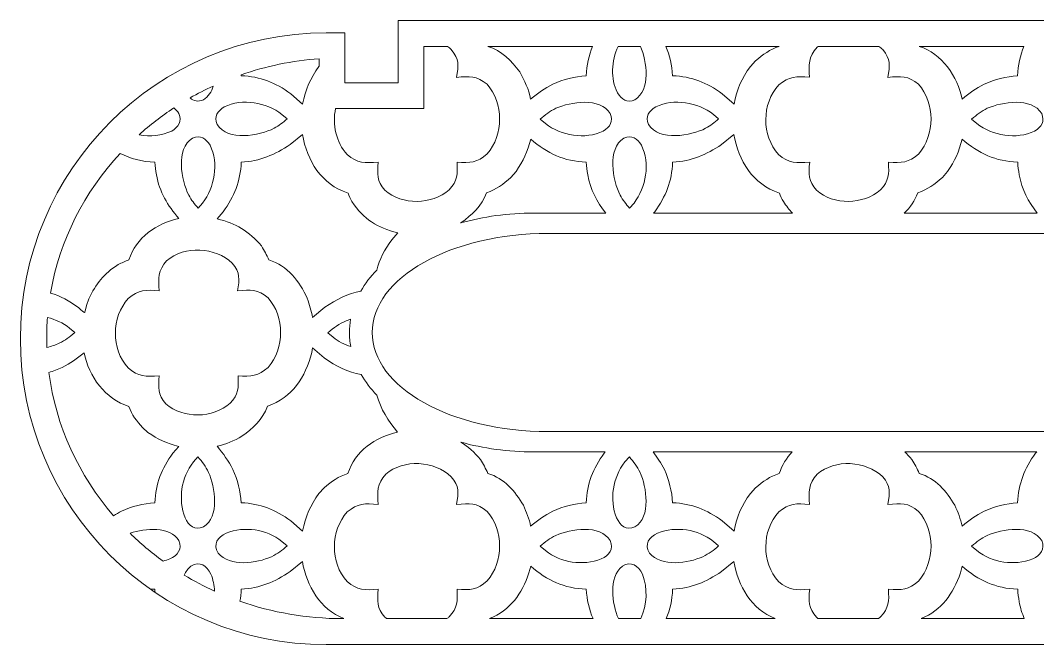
# Model space of a CAD drawing. Header units: millimetres. Extents: x -1381 to 521, y -496 to 496.
# Drawn here: x 36.6 to 199.7, y -335.3 to -235.3 of the extents above; entities that cross this region are included whole.
import ezdxf

# ---------------------------------------------------------------- set-up
doc = ezdxf.new("R2010")
doc.units = ezdxf.units.MM
doc.header["$MEASUREMENT"] = 0
doc.layers.add('layer 1', color=7, linetype='Continuous')

msp = doc.modelspace()

# ---------------------------------------------------------------- linework, layer by layer
at = {"layer": 'layer 1', "color": 250, "lineweight": 9}
for points in [[(97.1861, -245.3137), (97.1861, -245.3137), (97.1861, -235.3137), (97.1861, -235.3137)], [(101.2861, -235.3137), (101.2861, -235.3137), (97.1861, -235.3137), (97.1861, -235.3137)], [(101.2861, -235.3137), (101.2861, -235.3137), (237.9863, -235.3137), (237.9863, -235.3137)], [(85.6361, -237.3137), (85.6361, -237.3137), (88.6361, -237.3137), (88.6361, -237.3137)], [(88.6361, -243.7379), (88.6361, -243.7379), (88.6361, -237.3137), (88.6361, -237.3137)], [(101.2861, -239.4818), (101.2861, -239.4818), (105.0725, -239.4818), (105.0725, -239.4818)], [(111.5244, -239.4818), (111.5244, -239.4818), (128.3334, -239.4818), (128.3334, -239.4818)], [(111.6977, -239.5283), (111.6977, -239.5283), (111.5244, -239.4818), (111.5244, -239.4818)], [(132.4172, -239.4818), (132.4172, -239.4818), (136.0169, -239.4818), (136.0169, -239.4818)], [(140.0732, -239.4818), (140.0732, -239.4818), (158.2518, -239.4818), (158.2518, -239.4818)], [(164.4713, -239.4818), (164.4713, -239.4818), (174.2077, -239.4818), (174.2077, -239.4818)], [(180.6921, -239.4832), (180.6921, -239.4832), (197.4681, -239.4832), (197.4681, -239.4832)], [(72.0089, -244.0334), (75.9649, -242.6642), (80.1675, -241.7791), (84.5361, -241.4544)], [(84.5361, -242.6533), (84.5361, -242.6533), (84.5361, -241.4544), (84.5361, -241.4544)], [(63.8379, -247.7383), (65.0366, -247.0541), (66.2699, -246.4187), (67.5346, -245.8349)], [(91.6361, -245.3137), (91.6361, -245.3137), (95.1361, -245.3137), (95.1361, -245.3137)], [(97.1861, -245.3137), (97.1861, -245.3137), (95.1361, -245.3137), (95.1361, -245.3137)], [(55.6683, -253.6266), (57.401, -252.0718), (59.2577, -250.6395), (61.2226, -249.3443)], [(88.6361, -249.4137), (88.6361, -249.4137), (87.1502, -249.4137), (87.1502, -249.4137)], [(88.6361, -249.4137), (88.6361, -249.4137), (95.1361, -249.4472), (95.1361, -249.4472)], [(41.47, -278.9879), (42.9229, -270.5033), (46.8867, -262.8156), (52.616, -256.6303)], [(107.193, -267.7605), (110.7946, -266.7509), (114.7679, -266.1912), (118.9434, -266.1912)], [(118.9434, -266.1912), (118.9434, -266.1912), (120.754, -266.1912), (120.754, -266.1912)], [(120.754, -266.1912), (120.754, -266.1912), (130.4492, -266.1912), (130.4492, -266.1912)], [(138.1082, -266.1912), (138.1082, -266.1912), (160.3734, -266.1912), (160.3734, -266.1912)], [(178.2889, -266.1912), (178.2889, -266.1912), (199.5846, -266.1912), (199.5846, -266.1912)], [(121.2424, -269.4388), (121.2424, -269.4388), (122.9708, -269.4388), (122.9708, -269.4388)], [(122.9708, -269.4388), (122.9708, -269.4388), (216.3016, -269.4388), (216.3016, -269.4388)], [(91.1956, -278.6889), (91.8744, -277.5004), (92.7306, -276.3673), (93.7435, -275.3033)], [(51.5642, -314.655), (46.0216, -308.2427), (42.3151, -300.3526), (41.2052, -291.7044)], [(93.7727, -295.3548), (92.7767, -294.313), (91.9311, -293.2046), (91.2554, -292.0425)], [(218.0299, -301.1886), (218.0299, -301.1886), (121.2424, -301.1886), (121.2424, -301.1886)], [(118.9434, -304.4362), (114.7758, -304.4362), (110.8094, -303.8786), (107.2132, -302.8726)], [(130.3718, -304.4362), (130.3718, -304.4362), (118.9434, -304.4362), (118.9434, -304.4362)], [(160.3372, -304.4362), (160.3372, -304.4362), (138.0306, -304.4362), (138.0306, -304.4362)], [(199.5071, -304.4362), (199.5071, -304.4362), (178.3598, -304.4362), (178.3598, -304.4362)], [(59.5015, -321.9269), (57.6216, -320.5656), (55.8524, -319.074), (54.2088, -317.4667)], [(67.7576, -326.7281), (66.0835, -325.9656), (64.4639, -325.1129), (62.906, -324.1765)], [(88.3015, -331.1456), (82.5088, -331.1456), (76.9585, -330.1627), (71.8266, -328.3638)], [(88.4839, -331.1456), (88.4839, -331.1456), (88.3015, -331.1456), (88.3015, -331.1456)], [(105.0056, -331.1456), (105.0056, -331.1456), (95.3226, -331.1456), (95.3226, -331.1456)], [(128.4084, -331.1456), (128.4084, -331.1456), (111.8413, -331.1456), (111.8413, -331.1456)], [(136.0758, -331.1456), (136.0758, -331.1456), (132.464, -331.1456), (132.464, -331.1456)], [(157.6191, -331.1456), (157.6191, -331.1456), (140.1472, -331.1456), (140.1472, -331.1456)], [(174.1408, -331.1456), (174.1408, -331.1456), (164.458, -331.1456), (164.458, -331.1456)], [(197.5136, -331.1456), (197.5136, -331.1456), (180.9764, -331.1456), (180.9764, -331.1456)], [(253.6361, -335.3137), (253.6361, -335.3137), (85.6361, -335.3137), (85.6361, -335.3137)]]:
    msp.add_open_spline(points, degree=3, dxfattribs=at)
for points, knots in [([(85.6361, -335.3137), (58.5742, -335.3137), (36.6361, -313.3756), (36.6361, -286.3137), (36.6361, -286.3137), (36.6361, -259.2518), (58.5742, -237.3137), (85.6361, -237.3137)], [0, 0, 0, 0, 0.33333333, 0.33333333, 0.33333333, 0.33333333, 1, 1, 1, 1]), ([(87.1502, -249.4137), (86.6121, -251.9896), (87.2226, -254.8358), (88.9955, -256.7861), (88.9955, -256.7861), (90.6473, -258.2146), (91.8736, -258.1977), (93.9914, -258.0314), (93.9914, -258.0314), (93.8131, -259.9422), (93.7521, -261.036), (95.0588, -262.5194), (95.0588, -262.5194), (97.8394, -264.9897), (102.5768, -264.8521), (105.3599, -262.4568), (105.3599, -262.4568), (106.6951, -261.0068), (106.7197, -259.9668), (106.6132, -258.0459), (106.6132, -258.0459), (108.701, -258.1672), (109.8735, -258.1347), (111.46, -256.6928), (111.46, -256.6928), (114.0829, -253.6727), (114.1295, -248.5402), (111.4194, -245.5576), (111.4194, -245.5576), (109.7888, -244.1537), (108.6135, -244.2353), (106.5366, -244.4598), (106.5366, -244.4598), (106.852, -242.5429), (106.9797, -241.5419), (105.7003, -240.0061), (105.7003, -240.0061), (105.5021, -239.8193), (105.2922, -239.6444), (105.0725, -239.4818)], [0, 0, 0, 0, 0.09090909, 0.09090909, 0.09090909, 0.09090909, 0.18181818, 0.18181818, 0.18181818, 0.18181818, 0.27272727, 0.27272727, 0.27272727, 0.27272727, 0.36363636, 0.36363636, 0.36363636, 0.36363636, 0.45454545, 0.45454545, 0.45454545, 0.45454545, 0.54545455, 0.54545455, 0.54545455, 0.54545455, 0.63636364, 0.63636364, 0.63636364, 0.63636364, 0.72727273, 0.72727273, 0.72727273, 0.72727273, 0.81818182, 0.81818182, 0.81818182, 0.81818182, 1, 1, 1, 1]), ([(97.1861, -249.4472), (97.1861, -249.4472), (101.2861, -249.4472), (101.2861, -249.4472), (101.2861, -249.4472), (101.2861, -249.4472), (101.2861, -239.4818), (101.2861, -239.4818)], [0, 0, 0, 0, 0.33333333, 0.33333333, 0.33333333, 0.33333333, 1, 1, 1, 1]), ([(111.5569, -239.4832), (113.756, -240.1635), (115.351, -241.7687), (116.6591, -243.5799), (116.6591, -243.5799), (117.4454, -244.9446), (118.1173, -246.3499), (118.4095, -247.9135), (118.4095, -247.9135), (119.5817, -246.9468), (120.6335, -246.2318), (121.9765, -245.5169), (121.9765, -245.5169), (123.6896, -244.7682), (125.4458, -244.2992), (127.3167, -244.1984), (127.3167, -244.1984), (127.3882, -242.4477), (127.7278, -240.9252), (128.3334, -239.4818)], [0, 0, 0, 0, 0.16666667, 0.16666667, 0.16666667, 0.16666667, 0.33333333, 0.33333333, 0.33333333, 0.33333333, 0.5, 0.5, 0.5, 0.5, 0.66666667, 0.66666667, 0.66666667, 0.66666667, 1, 1, 1, 1]), ([(136.0169, -239.4818), (137.0166, -241.8748), (137.6924, -246.4704), (135.1146, -248.0449), (135.1146, -248.0449), (133.8473, -248.574), (132.9881, -248.022), (132.3145, -246.8986), (132.3145, -246.8986), (131.1921, -244.6445), (131.375, -241.8074), (132.4172, -239.4818)], [0, 0, 0, 0, 0.25, 0.25, 0.25, 0.25, 0.5, 0.5, 0.5, 0.5, 1, 1, 1, 1]), ([(140.0732, -239.4818), (140.6901, -240.9352), (141.0603, -242.466), (141.1534, -244.1874), (141.1534, -244.1874), (144.2458, -244.3127), (146.628, -245.2776), (149.118, -247.0662), (149.118, -247.0662), (149.118, -247.0662), (151.0032, -248.7173), (151.0032, -248.7173), (151.0032, -248.7173), (151.4453, -246.3781), (152.2255, -244.624), (153.6272, -242.7015), (153.6272, -242.7015), (153.6272, -242.7015), (154.4638, -241.7868), (154.4638, -241.7868), (154.4638, -241.7868), (155.6406, -240.7753), (156.7535, -239.9703), (158.2518, -239.4818)], [0, 0, 0, 0, 0.14285714, 0.14285714, 0.14285714, 0.14285714, 0.28571429, 0.28571429, 0.28571429, 0.28571429, 0.42857143, 0.42857143, 0.42857143, 0.42857143, 0.57142857, 0.57142857, 0.57142857, 0.57142857, 0.71428571, 0.71428571, 0.71428571, 0.71428571, 1, 1, 1, 1]), ([(164.4713, -239.4818), (164.4183, -239.5247), (164.3658, -239.5684), (164.3141, -239.6131), (164.3141, -239.6131), (162.9126, -241.1743), (162.9636, -242.41), (163.1149, -244.4378), (163.1149, -244.4378), (161.0115, -244.2593), (159.8088, -244.2427), (158.1646, -245.6562), (158.1646, -245.6562), (155.4266, -248.6489), (155.3993, -253.7811), (158.1308, -256.7861), (158.1308, -256.7861), (159.7825, -258.2146), (161.0088, -258.1977), (163.1267, -258.0314), (163.1267, -258.0314), (162.9483, -259.9422), (162.8875, -261.036), (164.1942, -262.5194), (164.1942, -262.5194), (166.9746, -264.9897), (171.7119, -264.8521), (174.4951, -262.4568), (174.4951, -262.4568), (175.8306, -261.0068), (175.8548, -259.9668), (175.7486, -258.0459), (175.7486, -258.0459), (177.836, -258.1672), (179.0087, -258.1347), (180.5951, -256.6928), (180.5951, -256.6928), (183.2183, -253.6727), (183.2647, -248.5402), (180.5546, -245.5576), (180.5546, -245.5576), (178.924, -244.1537), (177.7487, -244.2353), (175.6719, -244.4598), (175.6719, -244.4598), (175.9873, -242.5428), (176.1149, -241.5419), (174.8355, -240.0061), (174.8355, -240.0061), (174.6373, -239.8193), (174.4274, -239.6444), (174.2077, -239.4818)], [0, 0, 0, 0, 0.07142857, 0.07142857, 0.07142857, 0.07142857, 0.14285714, 0.14285714, 0.14285714, 0.14285714, 0.21428571, 0.21428571, 0.21428571, 0.21428571, 0.28571429, 0.28571429, 0.28571429, 0.28571429, 0.35714286, 0.35714286, 0.35714286, 0.35714286, 0.42857143, 0.42857143, 0.42857143, 0.42857143, 0.5, 0.5, 0.5, 0.5, 0.57142857, 0.57142857, 0.57142857, 0.57142857, 0.64285714, 0.64285714, 0.64285714, 0.64285714, 0.71428571, 0.71428571, 0.71428571, 0.71428571, 0.78571429, 0.78571429, 0.78571429, 0.78571429, 0.85714286, 0.85714286, 0.85714286, 0.85714286, 1, 1, 1, 1]), ([(180.6921, -239.4832), (184.259, -240.5858), (186.8791, -244.3518), (187.5449, -247.9135), (187.5449, -247.9135), (188.7171, -246.9468), (189.7686, -246.2318), (191.1118, -245.5169), (191.1118, -245.5169), (192.8247, -244.7682), (194.5811, -244.2992), (196.4518, -244.1984), (196.4518, -244.1984), (196.5235, -242.4477), (196.863, -240.9251), (197.4687, -239.4818)], [0, 0, 0, 0, 0.2, 0.2, 0.2, 0.2, 0.4, 0.4, 0.4, 0.4, 0.6, 0.6, 0.6, 0.6, 1, 1, 1, 1]), ([(72.0089, -244.0333), (72.0121, -244.0845), (72.0152, -244.1359), (72.018, -244.1874), (72.018, -244.1874), (75.1106, -244.3127), (77.4926, -245.2776), (79.9828, -247.0662), (79.9828, -247.0662), (79.9828, -247.0662), (81.8679, -248.7173), (81.8679, -248.7173), (81.8679, -248.7173), (82.3101, -246.3781), (83.0902, -244.624), (84.492, -242.7015), (84.492, -242.7015), (84.492, -242.7015), (84.5361, -242.6533), (84.5361, -242.6533)], [0, 0, 0, 0, 0.16666667, 0.16666667, 0.16666667, 0.16666667, 0.33333333, 0.33333333, 0.33333333, 0.33333333, 0.5, 0.5, 0.5, 0.5, 0.66666667, 0.66666667, 0.66666667, 0.66666667, 1, 1, 1, 1]), ([(88.6361, -243.7379), (88.6361, -243.7379), (88.6361, -245.3137), (88.6361, -245.3137), (88.6361, -245.3137), (88.6361, -245.3137), (91.6361, -245.3137), (91.6361, -245.3137)], [0, 0, 0, 0, 0.33333333, 0.33333333, 0.33333333, 0.33333333, 1, 1, 1, 1]), ([(67.5345, -245.8348), (67.2756, -246.7611), (66.7871, -247.5514), (65.9791, -248.0449), (65.9791, -248.0449), (65.0901, -248.4161), (64.402, -248.2551), (63.8379, -247.7383)], [0, 0, 0, 0, 0.33333333, 0.33333333, 0.33333333, 0.33333333, 1, 1, 1, 1]), ([(79.4007, -251.1039), (78.7231, -251.6628), (78.0883, -252.1652), (77.3206, -252.6043), (77.3206, -252.6043), (74.9592, -253.7947), (69.8606, -254.7538), (68.1715, -251.985), (68.1715, -251.985), (67.6425, -250.7198), (68.1945, -249.8578), (69.3179, -249.1855), (69.3179, -249.1855), (72.2108, -247.7444), (76.0641, -248.4548), (78.5643, -250.3715), (78.5643, -250.3715), (78.5643, -250.3715), (79.4007, -251.1039), (79.4007, -251.1039)], [0, 0, 0, 0, 0.16666667, 0.16666667, 0.16666667, 0.16666667, 0.33333333, 0.33333333, 0.33333333, 0.33333333, 0.5, 0.5, 0.5, 0.5, 0.66666667, 0.66666667, 0.66666667, 0.66666667, 1, 1, 1, 1]), ([(119.9449, -251.1189), (120.7538, -250.4516), (121.5085, -249.8786), (122.4507, -249.4037), (122.4507, -249.4037), (124.7926, -248.3669), (129.5628, -247.6009), (131.1742, -250.2372), (131.1742, -250.2372), (131.7029, -251.5045), (131.1509, -252.3637), (130.0276, -253.0372), (130.0276, -253.0372), (127.1337, -254.4783), (123.2825, -253.7674), (120.7813, -251.8514), (120.7813, -251.8514), (120.7813, -251.8514), (119.9449, -251.1189), (119.9449, -251.1189)], [0, 0, 0, 0, 0.16666667, 0.16666667, 0.16666667, 0.16666667, 0.33333333, 0.33333333, 0.33333333, 0.33333333, 0.5, 0.5, 0.5, 0.5, 0.66666667, 0.66666667, 0.66666667, 0.66666667, 1, 1, 1, 1]), ([(148.5359, -251.1039), (147.8583, -251.6628), (147.2236, -252.1652), (146.4559, -252.6043), (146.4559, -252.6043), (144.0946, -253.7947), (138.9958, -254.7538), (137.3067, -251.985), (137.3067, -251.985), (136.7777, -250.7198), (137.3299, -249.8578), (138.4531, -249.1855), (138.4531, -249.1855), (141.3461, -247.7444), (145.1995, -248.4548), (147.6995, -250.3715), (147.6995, -250.3715), (147.6995, -250.3715), (148.5359, -251.1039), (148.5359, -251.1039)], [0, 0, 0, 0, 0.16666667, 0.16666667, 0.16666667, 0.16666667, 0.33333333, 0.33333333, 0.33333333, 0.33333333, 0.5, 0.5, 0.5, 0.5, 0.66666667, 0.66666667, 0.66666667, 0.66666667, 1, 1, 1, 1]), ([(189.0801, -251.1189), (189.8891, -250.4516), (190.644, -249.8786), (191.5857, -249.4037), (191.5857, -249.4037), (193.928, -248.3669), (198.6982, -247.6009), (200.3095, -250.2372), (200.3095, -250.2372), (200.8381, -251.5045), (200.2865, -252.3637), (199.1629, -253.0372), (199.1629, -253.0372), (196.2691, -254.4783), (192.4175, -253.7674), (189.9165, -251.8514), (189.9165, -251.8514), (189.9165, -251.8514), (189.0801, -251.1189), (189.0801, -251.1189)], [0, 0, 0, 0, 0.16666667, 0.16666667, 0.16666667, 0.16666667, 0.33333333, 0.33333333, 0.33333333, 0.33333333, 0.5, 0.5, 0.5, 0.5, 0.66666667, 0.66666667, 0.66666667, 0.66666667, 1, 1, 1, 1]), ([(61.2225, -249.3443), (61.5434, -249.5845), (61.8203, -249.8795), (62.0389, -250.2372), (62.0389, -250.2372), (62.5677, -251.5045), (62.0156, -252.3637), (60.8924, -253.0372), (60.8924, -253.0372), (59.3114, -253.8245), (57.4446, -253.9694), (55.6683, -253.6266)], [0, 0, 0, 0, 0.25, 0.25, 0.25, 0.25, 0.5, 0.5, 0.5, 0.5, 1, 1, 1, 1]), ([(97.1861, -249.4472), (97.1861, -249.4472), (95.1361, -249.4472), (95.1361, -249.4472), (95.1361, -249.4472), (95.1361, -249.4472), (95.1361, -249.4137), (95.1361, -249.4137)], [0, 0, 0, 0, 0.33333333, 0.33333333, 0.33333333, 0.33333333, 1, 1, 1, 1]), ([(65.1126, -265.407), (64.5542, -264.7293), (64.0514, -264.0946), (63.6121, -263.3267), (63.6121, -263.3267), (62.4212, -260.9649), (61.4629, -255.868), (64.2312, -254.1775), (64.2312, -254.1775), (65.4975, -253.6491), (66.3581, -254.2001), (67.031, -255.3241), (67.031, -255.3241), (68.4724, -258.2176), (67.7611, -262.0696), (65.845, -264.5704), (65.845, -264.5704), (65.845, -264.5704), (65.1126, -265.407), (65.1126, -265.407)], [0, 0, 0, 0, 0.16666667, 0.16666667, 0.16666667, 0.16666667, 0.33333333, 0.33333333, 0.33333333, 0.33333333, 0.5, 0.5, 0.5, 0.5, 0.66666667, 0.66666667, 0.66666667, 0.66666667, 1, 1, 1, 1]), ([(93.7434, -275.3033), (94.2097, -273.5919), (95.0145, -272.0488), (96.1552, -270.461), (96.1552, -270.461), (96.1552, -270.461), (97.1174, -269.3559), (97.1174, -269.3559), (97.1174, -269.3559), (93.8192, -268.5238), (91.6883, -267.2052), (89.7756, -264.3508), (89.7756, -264.3508), (89.559, -263.905), (89.2939, -263.4514), (89.1428, -262.9798), (89.1428, -262.9798), (84.8621, -261.595), (82.5969, -257.7922), (81.8301, -253.5715), (81.8301, -253.5715), (81.8301, -253.5715), (79.8673, -255.1905), (79.8673, -255.1905), (79.8673, -255.1905), (77.4343, -256.8645), (75.0181, -257.8633), (72.0291, -258.024), (72.0291, -258.024), (71.9039, -261.1161), (70.9385, -263.4994), (69.1503, -265.9886), (69.1503, -265.9886), (69.1503, -265.9886), (68.1643, -267.1148), (68.1643, -267.1148), (68.1643, -267.1148), (71.1426, -267.7889), (73.3088, -269.1109), (75.2632, -271.4556), (75.2632, -271.4556), (75.7392, -272.2093), (76.0971, -272.8743), (76.4622, -273.6867), (76.4622, -273.6867), (79.4485, -274.6089), (81.3785, -277.1115), (82.6233, -279.8363), (82.6233, -279.8363), (82.9893, -280.8662), (83.2584, -281.8169), (83.459, -282.8913), (83.459, -282.8913), (83.459, -282.8913), (85.4383, -281.259), (85.4383, -281.259), (85.4383, -281.259), (87.2738, -279.9967), (89.1199, -279.1127), (91.1956, -278.6889)], [0, 0, 0, 0, 0.0625, 0.0625, 0.0625, 0.0625, 0.125, 0.125, 0.125, 0.125, 0.1875, 0.1875, 0.1875, 0.1875, 0.25, 0.25, 0.25, 0.25, 0.3125, 0.3125, 0.3125, 0.3125, 0.375, 0.375, 0.375, 0.375, 0.4375, 0.4375, 0.4375, 0.4375, 0.5, 0.5, 0.5, 0.5, 0.5625, 0.5625, 0.5625, 0.5625, 0.625, 0.625, 0.625, 0.625, 0.6875, 0.6875, 0.6875, 0.6875, 0.75, 0.75, 0.75, 0.75, 0.8125, 0.8125, 0.8125, 0.8125, 0.875, 0.875, 0.875, 0.875, 1, 1, 1, 1]), ([(134.2478, -265.407), (133.6894, -264.7293), (133.1865, -264.0946), (132.7475, -263.3267), (132.7475, -263.3267), (131.5564, -260.9649), (130.5982, -255.868), (133.3665, -254.1775), (133.3665, -254.1775), (134.6326, -253.6491), (135.4934, -254.2001), (136.1663, -255.3241), (136.1663, -255.3241), (137.6078, -258.2176), (136.8963, -262.0696), (134.9804, -264.5704), (134.9804, -264.5704), (134.9804, -264.5704), (134.2478, -265.407), (134.2478, -265.407)], [0, 0, 0, 0, 0.16666667, 0.16666667, 0.16666667, 0.16666667, 0.33333333, 0.33333333, 0.33333333, 0.33333333, 0.5, 0.5, 0.5, 0.5, 0.66666667, 0.66666667, 0.66666667, 0.66666667, 1, 1, 1, 1]), ([(160.3734, -266.1912), (159.8634, -265.6601), (159.3806, -265.0517), (158.9109, -264.3508), (158.9109, -264.3508), (158.6942, -263.905), (158.4291, -263.4514), (158.278, -262.9798), (158.278, -262.9798), (153.9973, -261.595), (151.7321, -257.7922), (150.9656, -253.5715), (150.9656, -253.5715), (150.9656, -253.5715), (149.0026, -255.1905), (149.0026, -255.1905), (149.0026, -255.1905), (146.5695, -256.8645), (144.1535, -257.8633), (141.1644, -258.024), (141.1644, -258.024), (141.0392, -261.1161), (140.0738, -263.4994), (138.2856, -265.9886), (138.2856, -265.9886), (138.2856, -265.9886), (138.1082, -266.1912), (138.1082, -266.1912)], [0, 0, 0, 0, 0.125, 0.125, 0.125, 0.125, 0.25, 0.25, 0.25, 0.25, 0.375, 0.375, 0.375, 0.375, 0.5, 0.5, 0.5, 0.5, 0.625, 0.625, 0.625, 0.625, 0.75, 0.75, 0.75, 0.75, 1, 1, 1, 1]), ([(130.4492, -266.1912), (129.0412, -264.3444), (127.9865, -262.4277), (127.5737, -260.038), (127.5737, -260.038), (127.4605, -259.3842), (127.3632, -258.7068), (127.3275, -258.0351), (127.3275, -258.0351), (123.7831, -257.8915), (121.0578, -256.6402), (118.417, -254.3284), (118.417, -254.3284), (117.9051, -256.3455), (117.2558, -257.819), (116.0689, -259.5315), (116.0689, -259.5315), (116.0689, -259.5315), (115.2615, -260.4613), (115.2615, -260.4613), (115.2615, -260.4613), (114.019, -261.5906), (112.9204, -262.3736), (111.3257, -262.9378), (111.3257, -262.9378), (110.561, -265.0335), (109.0284, -266.4996), (107.2386, -267.7352), (107.2386, -267.7352), (107.2234, -267.7436), (107.2082, -267.7521), (107.193, -267.7605)], [0, 0, 0, 0, 0.11111111, 0.11111111, 0.11111111, 0.11111111, 0.22222222, 0.22222222, 0.22222222, 0.22222222, 0.33333333, 0.33333333, 0.33333333, 0.33333333, 0.44444444, 0.44444444, 0.44444444, 0.44444444, 0.55555556, 0.55555556, 0.55555556, 0.55555556, 0.66666667, 0.66666667, 0.66666667, 0.66666667, 0.77777778, 0.77777778, 0.77777778, 0.77777778, 1, 1, 1, 1]), ([(199.5846, -266.1912), (198.1767, -264.3443), (197.1219, -262.4277), (196.7088, -260.038), (196.7088, -260.038), (196.5957, -259.3842), (196.4986, -258.7068), (196.4628, -258.0351), (196.4628, -258.0351), (192.9185, -257.8915), (190.193, -256.6402), (187.5524, -254.3284), (187.5524, -254.3284), (187.0405, -256.3455), (186.391, -257.819), (185.2044, -259.5315), (185.2044, -259.5315), (185.2044, -259.5315), (184.3971, -260.4613), (184.3971, -260.4613), (184.3971, -260.4613), (183.1542, -261.5906), (182.0557, -262.3736), (180.4608, -262.9378), (180.4608, -262.9378), (179.9892, -264.2306), (179.2251, -265.2839), (178.2889, -266.1912)], [0, 0, 0, 0, 0.125, 0.125, 0.125, 0.125, 0.25, 0.25, 0.25, 0.25, 0.375, 0.375, 0.375, 0.375, 0.5, 0.5, 0.5, 0.5, 0.625, 0.625, 0.625, 0.625, 0.75, 0.75, 0.75, 0.75, 1, 1, 1, 1]), ([(41.47, -278.9879), (43.0361, -279.4662), (44.4708, -280.2359), (45.9427, -281.2933), (45.9427, -281.2933), (47.2049, -282.3989), (46.8291, -282.4637), (47.2212, -281.0148), (47.2212, -281.0148), (47.2212, -281.0148), (47.6069, -279.9453), (47.6069, -279.9453), (47.6069, -279.9453), (48.7615, -277.4513), (49.9865, -275.9566), (52.2933, -274.4381), (52.2933, -274.4381), (52.8722, -274.1601), (53.407, -273.8882), (54.0186, -273.6919), (54.0186, -273.6919), (55.1925, -270.0942), (58.4328, -267.844), (62.0114, -267.0688), (62.0114, -267.0688), (60.2577, -264.9421), (58.917, -262.8078), (58.4384, -260.038), (58.4384, -260.038), (58.3251, -259.3842), (58.2279, -258.7068), (58.1923, -258.0351), (58.1923, -258.0351), (56.0981, -257.9503), (54.2897, -257.4787), (52.616, -256.6303)], [0, 0, 0, 0, 0.1, 0.1, 0.1, 0.1, 0.2, 0.2, 0.2, 0.2, 0.3, 0.3, 0.3, 0.3, 0.4, 0.4, 0.4, 0.4, 0.5, 0.5, 0.5, 0.5, 0.6, 0.6, 0.6, 0.6, 0.7, 0.7, 0.7, 0.7, 0.8, 0.8, 0.8, 0.8, 1, 1, 1, 1]), ([(121.2424, -301.1886), (105.6516, -301.1886), (93.0128, -294.0812), (93.0128, -285.3137), (93.0128, -285.3137), (93.0128, -276.5462), (105.6516, -269.4388), (121.2424, -269.4388)], [0, 0, 0, 0, 0.33333333, 0.33333333, 0.33333333, 0.33333333, 1, 1, 1, 1]), ([(58.8843, -278.6398), (56.781, -278.4615), (55.5782, -278.4446), (53.9341, -279.8581), (53.9341, -279.8581), (51.1961, -282.8509), (51.1688, -287.9828), (53.9002, -290.9881), (53.9002, -290.9881), (55.5521, -292.4166), (56.7782, -292.3996), (58.8961, -292.2332), (58.8961, -292.2332), (58.7177, -294.1442), (58.6571, -295.2379), (59.9638, -296.7215), (59.9638, -296.7215), (62.7441, -299.1916), (67.4817, -299.054), (70.2643, -296.6587), (70.2643, -296.6587), (71.5998, -295.2089), (71.6243, -294.1686), (71.5181, -292.2479), (71.5181, -292.2479), (73.6055, -292.3692), (74.7781, -292.3367), (76.3647, -290.8947), (76.3647, -290.8947), (78.9872, -287.8744), (79.0344, -282.7427), (76.3242, -279.7597), (76.3242, -279.7597), (74.6934, -278.3557), (73.5181, -278.437), (71.4415, -278.662), (71.4415, -278.662), (71.7567, -276.7448), (71.8843, -275.7439), (70.6052, -274.2083), (70.6052, -274.2083), (67.8777, -271.6382), (62.9589, -271.3329), (60.0835, -273.8151), (60.0835, -273.8151), (58.6822, -275.3762), (58.733, -276.6119), (58.8843, -278.6398)], [0, 0, 0, 0, 0.07692308, 0.07692308, 0.07692308, 0.07692308, 0.15384615, 0.15384615, 0.15384615, 0.15384615, 0.23076923, 0.23076923, 0.23076923, 0.23076923, 0.30769231, 0.30769231, 0.30769231, 0.30769231, 0.38461538, 0.38461538, 0.38461538, 0.38461538, 0.46153846, 0.46153846, 0.46153846, 0.46153846, 0.53846154, 0.53846154, 0.53846154, 0.53846154, 0.61538462, 0.61538462, 0.61538462, 0.61538462, 0.69230769, 0.69230769, 0.69230769, 0.69230769, 0.76923077, 0.76923077, 0.76923077, 0.76923077, 0.84615385, 0.84615385, 0.84615385, 0.84615385, 1, 1, 1, 1]), ([(40.8819, -287.7171), (40.865, -287.2235), (40.8564, -286.7279), (40.8564, -286.2304), (40.8564, -286.2304), (40.8564, -285.116), (40.8994, -284.011), (40.9836, -282.9169)], [0, 0, 0, 0, 0.33333333, 0.33333333, 0.33333333, 0.33333333, 1, 1, 1, 1]), ([(40.9835, -282.9169), (42.251, -283.2166), (43.4603, -283.7829), (44.5243, -284.5984), (44.5243, -284.5984), (44.5243, -284.5984), (45.3605, -285.3309), (45.3605, -285.3309), (45.3605, -285.3309), (44.5227, -286.0218), (43.8203, -286.5593), (42.8551, -287.0458), (42.8551, -287.0458), (42.2365, -287.3198), (41.5703, -287.5499), (40.8819, -287.7171)], [0, 0, 0, 0, 0.2, 0.2, 0.2, 0.2, 0.4, 0.4, 0.4, 0.4, 0.6, 0.6, 0.6, 0.6, 1, 1, 1, 1]), ([(89.5752, -287.5632), (88.5657, -287.2391), (87.6054, -286.7411), (86.7411, -286.0785), (86.7411, -286.0785), (86.7411, -286.0785), (85.9049, -285.3463), (85.9049, -285.3463), (85.9049, -285.3463), (86.8856, -284.5372), (87.6832, -283.9528), (88.8431, -283.4393), (88.8431, -283.4393), (89.068, -283.3525), (89.3054, -283.2697), (89.5526, -283.1928)], [0, 0, 0, 0, 0.2, 0.2, 0.2, 0.2, 0.4, 0.4, 0.4, 0.4, 0.6, 0.6, 0.6, 0.6, 1, 1, 1, 1]), ([(89.5752, -287.5632), (89.4416, -286.8254), (89.3728, -286.0748), (89.3728, -285.3138), (89.3728, -285.3138), (89.3728, -284.5969), (89.4339, -283.8892), (89.5527, -283.1928)], [0, 0, 0, 0, 0.33333333, 0.33333333, 0.33333333, 0.33333333, 1, 1, 1, 1]), ([(91.2554, -292.0425), (89.0925, -291.6491), (87.2391, -290.7601), (85.3233, -289.3837), (85.3233, -289.3837), (85.3233, -289.3837), (83.4584, -287.7514), (83.4584, -287.7514), (83.4584, -287.7514), (83.4584, -287.7514), (83.3235, -288.5236), (83.3235, -288.5236), (83.3235, -288.5236), (82.3143, -292.4991), (80.2552, -295.716), (76.2302, -297.1399), (76.2302, -297.1399), (75.465, -299.2359), (73.9338, -300.7011), (72.1432, -301.937), (72.1432, -301.937), (70.9084, -302.6225), (69.573, -303.2693), (68.1694, -303.5227), (68.1694, -303.5227), (69.1881, -304.7577), (69.947, -305.8374), (70.6995, -307.2512), (70.6995, -307.2512), (71.4497, -308.9679), (71.9167, -310.7126), (72.018, -312.5912), (72.018, -312.5912), (75.1104, -312.717), (77.4927, -313.6818), (79.9828, -315.4704), (79.9828, -315.4704), (79.9828, -315.4704), (81.8679, -317.1214), (81.8679, -317.1214), (81.8679, -317.1214), (82.3099, -314.7821), (83.0901, -313.0281), (84.492, -311.1057), (84.492, -311.1057), (84.492, -311.1057), (85.3286, -310.1909), (85.3286, -310.1909), (85.3286, -310.1909), (86.5056, -309.1794), (87.6182, -308.3743), (89.1138, -307.8941), (89.1138, -307.8941), (90.2839, -304.3079), (93.5191, -302.0479), (97.0891, -301.2746), (97.0891, -301.2746), (95.583, -299.4485), (94.377, -297.5998), (93.7727, -295.3548)], [0, 0, 0, 0, 0.0625, 0.0625, 0.0625, 0.0625, 0.125, 0.125, 0.125, 0.125, 0.1875, 0.1875, 0.1875, 0.1875, 0.25, 0.25, 0.25, 0.25, 0.3125, 0.3125, 0.3125, 0.3125, 0.375, 0.375, 0.375, 0.375, 0.4375, 0.4375, 0.4375, 0.4375, 0.5, 0.5, 0.5, 0.5, 0.5625, 0.5625, 0.5625, 0.5625, 0.625, 0.625, 0.625, 0.625, 0.6875, 0.6875, 0.6875, 0.6875, 0.75, 0.75, 0.75, 0.75, 0.8125, 0.8125, 0.8125, 0.8125, 0.875, 0.875, 0.875, 0.875, 1, 1, 1, 1]), ([(51.5642, -314.655), (51.9672, -314.4039), (52.3876, -314.1623), (52.8412, -313.9208), (52.8412, -313.9208), (54.553, -313.1726), (56.3115, -312.702), (58.1813, -312.6024), (58.1813, -312.6024), (58.3078, -309.5095), (59.2703, -307.1289), (61.06, -304.6378), (61.06, -304.6378), (61.06, -304.6378), (62.0083, -303.555), (62.0083, -303.555), (62.0083, -303.555), (60.0899, -303.0703), (58.7031, -302.4531), (57.0825, -301.3127), (57.0825, -301.3127), (57.0825, -301.3127), (56.196, -300.5253), (56.196, -300.5253), (56.196, -300.5253), (55.3238, -299.5349), (54.4575, -298.4604), (54.0474, -297.1818), (54.0474, -297.1818), (50.2782, -295.9617), (47.5759, -292.3951), (46.8765, -288.5524), (46.8765, -288.5524), (45.7115, -289.5132), (44.6633, -290.2227), (43.3289, -290.9327), (43.3289, -290.9327), (42.6282, -291.239), (41.9227, -291.4982), (41.2052, -291.7044)], [0, 0, 0, 0, 0.09090909, 0.09090909, 0.09090909, 0.09090909, 0.18181818, 0.18181818, 0.18181818, 0.18181818, 0.27272727, 0.27272727, 0.27272727, 0.27272727, 0.36363636, 0.36363636, 0.36363636, 0.36363636, 0.45454545, 0.45454545, 0.45454545, 0.45454545, 0.54545455, 0.54545455, 0.54545455, 0.54545455, 0.63636364, 0.63636364, 0.63636364, 0.63636364, 0.72727273, 0.72727273, 0.72727273, 0.72727273, 0.81818182, 0.81818182, 0.81818182, 0.81818182, 1, 1, 1, 1]), ([(107.2132, -302.8726), (108.3641, -303.5797), (109.3884, -304.4937), (110.3585, -305.6578), (110.3585, -305.6578), (110.8345, -306.4113), (111.1923, -307.0766), (111.5576, -307.8888), (111.5576, -307.8888), (114.1517, -308.6898), (115.9345, -310.7262), (117.2428, -312.997), (117.2428, -312.997), (117.7311, -314.0662), (118.1921, -315.1549), (118.4095, -316.3175), (118.4095, -316.3175), (119.5817, -315.3509), (120.6335, -314.6357), (121.9765, -313.9208), (121.9765, -313.9208), (123.688, -313.1726), (125.4469, -312.702), (127.3167, -312.6024), (127.3167, -312.6024), (127.4431, -309.5095), (128.4056, -307.1289), (130.1952, -304.6378), (130.1952, -304.6378), (130.1952, -304.6378), (130.3718, -304.4362), (130.3718, -304.4362)], [0, 0, 0, 0, 0.11111111, 0.11111111, 0.11111111, 0.11111111, 0.22222222, 0.22222222, 0.22222222, 0.22222222, 0.33333333, 0.33333333, 0.33333333, 0.33333333, 0.44444444, 0.44444444, 0.44444444, 0.44444444, 0.55555556, 0.55555556, 0.55555556, 0.55555556, 0.66666667, 0.66666667, 0.66666667, 0.66666667, 0.77777778, 0.77777778, 0.77777778, 0.77777778, 1, 1, 1, 1]), ([(138.0306, -304.4362), (138.7061, -305.324), (139.2722, -306.1943), (139.8347, -307.2512), (139.8347, -307.2512), (140.585, -308.9679), (141.052, -310.7126), (141.1534, -312.5912), (141.1534, -312.5912), (144.2455, -312.717), (146.628, -313.6818), (149.118, -315.4704), (149.118, -315.4704), (149.118, -315.4704), (151.0032, -317.1214), (151.0032, -317.1214), (151.0032, -317.1214), (151.4453, -314.7821), (152.2254, -313.0281), (153.6272, -311.1057), (153.6272, -311.1057), (153.6272, -311.1057), (154.4638, -310.1909), (154.4638, -310.1909), (154.4638, -310.1909), (155.6406, -309.1794), (156.7535, -308.3743), (158.2491, -307.8941), (158.2491, -307.8941), (158.6866, -306.5533), (159.4128, -305.3978), (160.3372, -304.4362)], [0, 0, 0, 0, 0.11111111, 0.11111111, 0.11111111, 0.11111111, 0.22222222, 0.22222222, 0.22222222, 0.22222222, 0.33333333, 0.33333333, 0.33333333, 0.33333333, 0.44444444, 0.44444444, 0.44444444, 0.44444444, 0.55555556, 0.55555556, 0.55555556, 0.55555556, 0.66666667, 0.66666667, 0.66666667, 0.66666667, 0.77777778, 0.77777778, 0.77777778, 0.77777778, 1, 1, 1, 1]), ([(178.3598, -304.4362), (178.7482, -304.8088), (179.1249, -305.2152), (179.4937, -305.6578), (179.4937, -305.6578), (179.9699, -306.4113), (180.3279, -307.0766), (180.6928, -307.8888), (180.6928, -307.8888), (183.287, -308.6898), (185.0697, -310.7262), (186.378, -312.997), (186.378, -312.997), (186.8664, -314.0662), (187.3275, -315.1549), (187.5449, -316.3175), (187.5449, -316.3175), (188.7171, -315.3509), (189.7686, -314.6357), (191.1118, -313.9208), (191.1118, -313.9208), (192.8233, -313.1726), (194.5821, -312.702), (196.4518, -312.6024), (196.4518, -312.6024), (196.5784, -309.5095), (197.541, -307.1289), (199.3305, -304.6378), (199.3305, -304.6378), (199.3305, -304.6378), (199.5071, -304.4362), (199.5071, -304.4362)], [0, 0, 0, 0, 0.11111111, 0.11111111, 0.11111111, 0.11111111, 0.22222222, 0.22222222, 0.22222222, 0.22222222, 0.33333333, 0.33333333, 0.33333333, 0.33333333, 0.44444444, 0.44444444, 0.44444444, 0.44444444, 0.55555556, 0.55555556, 0.55555556, 0.55555556, 0.66666667, 0.66666667, 0.66666667, 0.66666667, 0.77777778, 0.77777778, 0.77777778, 0.77777778, 1, 1, 1, 1]), ([(65.0976, -305.2198), (65.7865, -306.0552), (66.3176, -306.7436), (66.8128, -307.7255), (66.8128, -307.7255), (67.8423, -310.0528), (68.6184, -314.8371), (65.9791, -316.449), (65.9791, -316.449), (64.5573, -317.0431), (63.6499, -316.2492), (63.0311, -315.0045), (63.0311, -315.0045), (61.8945, -312.0009), (62.4105, -308.6063), (64.3653, -306.0564), (64.3653, -306.0564), (64.3653, -306.0564), (65.0976, -305.2198), (65.0976, -305.2198)], [0, 0, 0, 0, 0.16666667, 0.16666667, 0.16666667, 0.16666667, 0.33333333, 0.33333333, 0.33333333, 0.33333333, 0.5, 0.5, 0.5, 0.5, 0.66666667, 0.66666667, 0.66666667, 0.66666667, 1, 1, 1, 1]), ([(105.0056, -331.1456), (105.1268, -331.0545), (105.245, -330.9595), (105.3599, -330.8607), (105.3599, -330.8607), (106.6952, -329.4109), (106.7195, -328.3706), (106.6132, -326.4501), (106.6132, -326.4501), (108.7011, -326.5711), (109.873, -326.5389), (111.46, -325.0969), (111.46, -325.0969), (114.0827, -322.0764), (114.1297, -316.9446), (111.4194, -313.9619), (111.4194, -313.9619), (109.7888, -312.558), (108.6135, -312.6391), (106.5366, -312.8639), (106.5366, -312.8639), (106.852, -310.9469), (106.9797, -309.946), (105.7003, -308.4102), (105.7003, -308.4102), (102.9727, -305.84), (98.0547, -305.5353), (95.1789, -308.0173), (95.1789, -308.0173), (93.7773, -309.5787), (93.8283, -310.8139), (93.9797, -312.8418), (93.9797, -312.8418), (91.8761, -312.6637), (90.6733, -312.6468), (89.0292, -314.0604), (89.0292, -314.0604), (86.2915, -317.0532), (86.2638, -322.185), (88.9955, -325.1904), (88.9955, -325.1904), (90.6476, -326.6186), (91.8732, -326.6017), (93.9914, -326.4353), (93.9914, -326.4353), (93.8131, -328.3464), (93.7521, -329.4396), (95.0588, -330.9237), (95.0588, -330.9237), (95.1449, -331.0002), (95.2329, -331.0742), (95.3226, -331.1456)], [0, 0, 0, 0, 0.07142857, 0.07142857, 0.07142857, 0.07142857, 0.14285714, 0.14285714, 0.14285714, 0.14285714, 0.21428571, 0.21428571, 0.21428571, 0.21428571, 0.28571429, 0.28571429, 0.28571429, 0.28571429, 0.35714286, 0.35714286, 0.35714286, 0.35714286, 0.42857143, 0.42857143, 0.42857143, 0.42857143, 0.5, 0.5, 0.5, 0.5, 0.57142857, 0.57142857, 0.57142857, 0.57142857, 0.64285714, 0.64285714, 0.64285714, 0.64285714, 0.71428571, 0.71428571, 0.71428571, 0.71428571, 0.78571429, 0.78571429, 0.78571429, 0.78571429, 0.85714286, 0.85714286, 0.85714286, 0.85714286, 1, 1, 1, 1]), ([(134.2329, -305.2198), (134.9219, -306.0552), (135.4528, -306.7436), (135.948, -307.7255), (135.948, -307.7255), (136.9777, -310.0528), (137.7537, -314.8371), (135.1146, -316.449), (135.1146, -316.449), (133.6927, -317.0431), (132.7853, -316.2492), (132.1663, -315.0045), (132.1663, -315.0045), (131.0299, -312.0009), (131.5458, -308.6063), (133.5006, -306.0564), (133.5006, -306.0564), (133.5006, -306.0564), (134.2329, -305.2198), (134.2329, -305.2198)], [0, 0, 0, 0, 0.16666667, 0.16666667, 0.16666667, 0.16666667, 0.33333333, 0.33333333, 0.33333333, 0.33333333, 0.5, 0.5, 0.5, 0.5, 0.66666667, 0.66666667, 0.66666667, 0.66666667, 1, 1, 1, 1]), ([(174.1408, -331.1456), (174.262, -331.0545), (174.3802, -330.9595), (174.4951, -330.8607), (174.4951, -330.8607), (175.8306, -329.4109), (175.8548, -328.3706), (175.7486, -326.4501), (175.7486, -326.4501), (177.8364, -326.5711), (179.0084, -326.5389), (180.5951, -325.0969), (180.5951, -325.0969), (183.218, -322.0764), (183.265, -316.9446), (180.5546, -313.9619), (180.5546, -313.9619), (178.924, -312.558), (177.7487, -312.6391), (175.6719, -312.8639), (175.6719, -312.8639), (175.9873, -310.9469), (176.1149, -309.9463), (174.8355, -308.4102), (174.8355, -308.4102), (172.108, -305.84), (167.1899, -305.5353), (164.3141, -308.0173), (164.3141, -308.0173), (162.9126, -309.5787), (162.9636, -310.8139), (163.1149, -312.8418), (163.1149, -312.8418), (161.0115, -312.6637), (159.8088, -312.6468), (158.1646, -314.0604), (158.1646, -314.0604), (155.4266, -317.0532), (155.3993, -322.185), (158.1308, -325.1904), (158.1308, -325.1904), (159.783, -326.6186), (161.0084, -326.6017), (163.1267, -326.4353), (163.1267, -326.4353), (162.9483, -328.3464), (162.8874, -329.4396), (164.1942, -330.9237), (164.1942, -330.9237), (164.2803, -331.0002), (164.3683, -331.0742), (164.458, -331.1456)], [0, 0, 0, 0, 0.07142857, 0.07142857, 0.07142857, 0.07142857, 0.14285714, 0.14285714, 0.14285714, 0.14285714, 0.21428571, 0.21428571, 0.21428571, 0.21428571, 0.28571429, 0.28571429, 0.28571429, 0.28571429, 0.35714286, 0.35714286, 0.35714286, 0.35714286, 0.42857143, 0.42857143, 0.42857143, 0.42857143, 0.5, 0.5, 0.5, 0.5, 0.57142857, 0.57142857, 0.57142857, 0.57142857, 0.64285714, 0.64285714, 0.64285714, 0.64285714, 0.71428571, 0.71428571, 0.71428571, 0.71428571, 0.78571429, 0.78571429, 0.78571429, 0.78571429, 0.85714286, 0.85714286, 0.85714286, 0.85714286, 1, 1, 1, 1]), ([(119.9449, -319.5231), (120.78, -318.8342), (121.4682, -318.303), (122.4507, -317.8077), (122.4507, -317.8077), (124.7779, -316.7776), (129.5614, -316.0025), (131.1742, -318.6414), (131.1742, -318.6414), (131.7677, -320.064), (130.9745, -320.9698), (129.7297, -321.5897), (129.7297, -321.5897), (126.7261, -322.7256), (123.3308, -322.2101), (120.7813, -320.2553), (120.7813, -320.2553), (120.7813, -320.2553), (119.9449, -319.5231), (119.9449, -319.5231)], [0, 0, 0, 0, 0.16666667, 0.16666667, 0.16666667, 0.16666667, 0.33333333, 0.33333333, 0.33333333, 0.33333333, 0.5, 0.5, 0.5, 0.5, 0.66666667, 0.66666667, 0.66666667, 0.66666667, 1, 1, 1, 1]), ([(189.0801, -319.5231), (189.9153, -318.8342), (190.6036, -318.303), (191.5857, -317.8077), (191.5857, -317.8077), (193.9131, -316.7776), (198.6966, -316.0025), (200.3095, -318.6414), (200.3095, -318.6414), (200.9031, -320.064), (200.11, -320.9698), (198.8651, -321.5897), (198.8651, -321.5897), (195.8613, -322.7256), (192.466, -322.2101), (189.9165, -320.2553), (189.9165, -320.2553), (189.9165, -320.2553), (189.0801, -319.5231), (189.0801, -319.5231)], [0, 0, 0, 0, 0.16666667, 0.16666667, 0.16666667, 0.16666667, 0.33333333, 0.33333333, 0.33333333, 0.33333333, 0.5, 0.5, 0.5, 0.5, 0.66666667, 0.66666667, 0.66666667, 0.66666667, 1, 1, 1, 1]), ([(54.2087, -317.4668), (56.7024, -316.6444), (60.6118, -316.3064), (62.0389, -318.6414), (62.0389, -318.6414), (62.6326, -320.064), (61.8393, -320.9698), (60.5945, -321.5897), (60.5945, -321.5897), (60.2351, -321.7256), (59.87, -321.838), (59.5015, -321.9269)], [0, 0, 0, 0, 0.25, 0.25, 0.25, 0.25, 0.5, 0.5, 0.5, 0.5, 1, 1, 1, 1]), ([(79.4007, -319.5081), (78.565, -320.1969), (77.8769, -320.7277), (76.8952, -321.223), (76.8952, -321.223), (74.531, -322.2697), (70.2158, -322.949), (68.3309, -320.6507), (68.3309, -320.6507), (67.4446, -319.1982), (68.2635, -318.1141), (69.6159, -317.441), (69.6159, -317.441), (72.6197, -316.3047), (76.0144, -316.8208), (78.5643, -318.7755), (78.5643, -318.7755), (78.5643, -318.7755), (79.4007, -319.5081), (79.4007, -319.5081)], [0, 0, 0, 0, 0.16666667, 0.16666667, 0.16666667, 0.16666667, 0.33333333, 0.33333333, 0.33333333, 0.33333333, 0.5, 0.5, 0.5, 0.5, 0.66666667, 0.66666667, 0.66666667, 0.66666667, 1, 1, 1, 1]), ([(148.5359, -319.5081), (147.7003, -320.1969), (147.0123, -320.7277), (146.0304, -321.223), (146.0304, -321.223), (143.6662, -322.2697), (139.351, -322.949), (137.4664, -320.6507), (137.4664, -320.6507), (136.5799, -319.1982), (137.3988, -318.1141), (138.7512, -317.441), (138.7512, -317.441), (141.7549, -316.3047), (145.1497, -316.8208), (147.6995, -318.7755), (147.6995, -318.7755), (147.6995, -318.7755), (148.5359, -319.5081), (148.5359, -319.5081)], [0, 0, 0, 0, 0.16666667, 0.16666667, 0.16666667, 0.16666667, 0.33333333, 0.33333333, 0.33333333, 0.33333333, 0.5, 0.5, 0.5, 0.5, 0.66666667, 0.66666667, 0.66666667, 0.66666667, 1, 1, 1, 1]), ([(62.9061, -324.1765), (63.1496, -323.6206), (63.4966, -323.1293), (63.9698, -322.7412), (63.9698, -322.7412), (65.4226, -321.8546), (66.5058, -322.674), (67.1794, -324.0258), (67.1794, -324.0258), (67.5115, -324.9034), (67.7024, -325.8146), (67.7576, -326.7281)], [0, 0, 0, 0, 0.25, 0.25, 0.25, 0.25, 0.5, 0.5, 0.5, 0.5, 1, 1, 1, 1]), ([(88.4839, -331.1456), (84.6278, -329.5969), (82.5566, -325.9748), (81.8301, -321.9757), (81.8301, -321.9757), (81.8301, -321.9757), (79.8673, -323.5947), (79.8673, -323.5947), (79.8673, -323.5947), (77.4344, -325.2684), (75.0179, -326.2673), (72.0291, -326.4281), (72.0291, -326.4281), (72.0017, -327.1044), (71.9341, -327.7469), (71.8266, -328.3638)], [0, 0, 0, 0, 0.2, 0.2, 0.2, 0.2, 0.4, 0.4, 0.4, 0.4, 0.6, 0.6, 0.6, 0.6, 1, 1, 1, 1]), ([(128.4084, -331.1456), (127.7893, -329.688), (127.4183, -328.1547), (127.3275, -326.4393), (127.3275, -326.4393), (123.7829, -326.2955), (121.058, -325.0444), (118.417, -322.7324), (118.417, -322.7324), (118.417, -322.7324), (118.1441, -323.807), (118.1441, -323.807), (118.1441, -323.807), (116.9993, -327.1681), (115.1498, -329.7913), (111.8413, -331.1456)], [0, 0, 0, 0, 0.2, 0.2, 0.2, 0.2, 0.4, 0.4, 0.4, 0.4, 0.6, 0.6, 0.6, 0.6, 1, 1, 1, 1]), ([(132.464, -331.1456), (131.4577, -328.7515), (130.8578, -324.5842), (133.1051, -322.7412), (133.1051, -322.7412), (134.5579, -321.8546), (135.641, -322.674), (136.3147, -324.0258), (136.3147, -324.0258), (137.1963, -326.356), (137.0832, -328.9217), (136.0758, -331.1456)], [0, 0, 0, 0, 0.25, 0.25, 0.25, 0.25, 0.5, 0.5, 0.5, 0.5, 1, 1, 1, 1]), ([(157.6191, -331.1456), (153.7631, -329.5969), (151.6918, -325.9748), (150.9656, -321.9757), (150.9656, -321.9757), (150.9656, -321.9757), (149.0026, -323.5947), (149.0026, -323.5947), (149.0026, -323.5947), (146.5697, -325.2684), (144.1532, -326.2673), (141.1644, -326.4281), (141.1644, -326.4281), (141.0935, -328.1785), (140.7534, -329.7016), (140.1472, -331.1456)], [0, 0, 0, 0, 0.2, 0.2, 0.2, 0.2, 0.4, 0.4, 0.4, 0.4, 0.6, 0.6, 0.6, 0.6, 1, 1, 1, 1]), ([(197.5136, -331.1456), (197.1532, -330.3022), (196.8757, -329.4076), (196.7088, -328.4422), (196.7088, -328.4422), (196.5958, -327.7887), (196.4986, -327.1109), (196.4628, -326.4393), (196.4628, -326.4393), (192.9181, -326.2955), (190.1933, -325.0444), (187.5524, -322.7324), (187.5524, -322.7324), (187.5524, -322.7324), (187.2796, -323.807), (187.2796, -323.807), (187.2796, -323.807), (186.1347, -327.1681), (184.285, -329.7913), (180.9764, -331.1456)], [0, 0, 0, 0, 0.16666667, 0.16666667, 0.16666667, 0.16666667, 0.33333333, 0.33333333, 0.33333333, 0.33333333, 0.5, 0.5, 0.5, 0.5, 0.66666667, 0.66666667, 0.66666667, 0.66666667, 1, 1, 1, 1]), ([(58.2268, -326.9365), (58.2127, -326.7726), (58.2012, -326.6067), (58.1923, -326.4393), (58.1923, -326.4393), (57.9361, -326.4289), (57.6842, -326.4127), (57.4364, -326.3908)], [0, 0, 0, 0, 0.33333333, 0.33333333, 0.33333333, 0.33333333, 1, 1, 1, 1])]:
    msp.add_open_spline(points, degree=3, knots=knots, dxfattribs=at)

doc.saveas('drawing.dxf')
